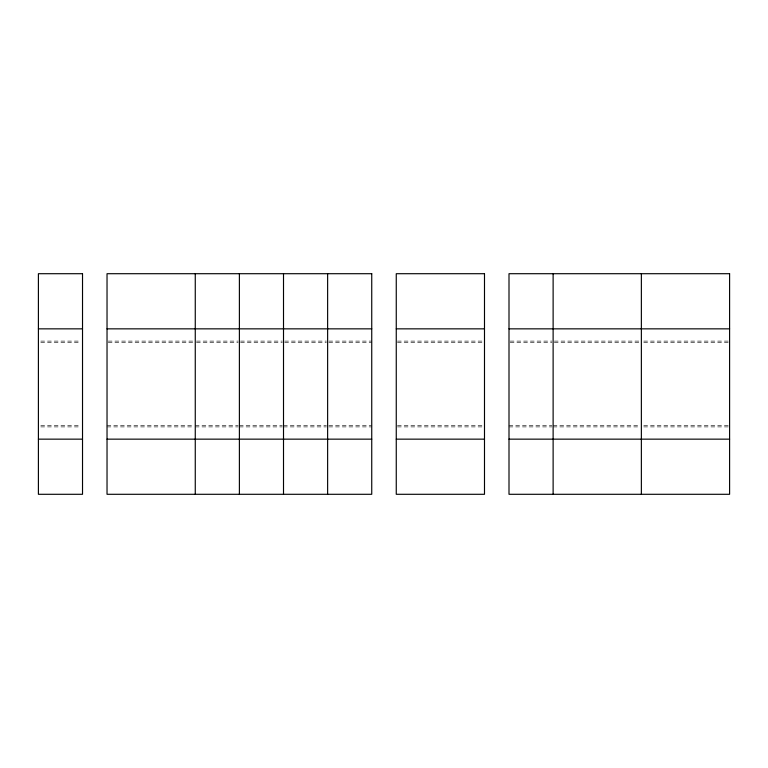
<?xml version="1.0" encoding="UTF-8"?>
<svg xmlns="http://www.w3.org/2000/svg" width="768" height="768" viewBox="0 0 768 768"><rect width="100%" height="100%" fill="white"/><g stroke="black" fill="none" stroke-linecap="round" stroke-linejoin="round"><path stroke-width="0.58" stroke-dasharray="3.84 2.88" d="M40.781 341.107L80.131 341.107M108.221 341.107L194.074 341.107M196.464 341.107L238.195 341.107M240.576 341.107L282.317 341.107M284.698 341.107L326.429 341.107M328.819 341.107L371.741 341.107M397.45 341.107L483.302 341.107M510.192 341.107L551.933 341.107M554.314 341.107L640.166 341.107M643.747 341.107L729.6 341.107M40.781 342.336L80.131 342.336M108.221 342.336L194.074 342.336M196.464 342.336L238.195 342.336M240.576 342.336L282.317 342.336M284.698 342.336L326.429 342.336M328.819 342.336L371.741 342.336M397.45 342.336L483.302 342.336M510.192 342.336L551.933 342.336M554.314 342.336L640.166 342.336M643.747 342.336L729.6 342.336M40.781 425.664L80.131 425.664M107.03 425.664L194.074 425.664M195.264 425.664L238.195 425.664M239.386 425.664L282.317 425.664M283.507 425.664L326.429 425.664M328.819 425.664L371.741 425.664M397.45 425.664L484.493 425.664M509.002 425.664L551.933 425.664M553.123 425.664L640.166 425.664M643.747 425.664L729.6 425.664M40.781 426.893L80.131 426.893M107.03 426.893L194.074 426.893M195.264 426.893L238.195 426.893M239.386 426.893L282.317 426.893M283.507 426.893L326.429 426.893M328.819 426.893L371.741 426.893M397.45 426.893L484.493 426.893M509.002 426.893L551.933 426.893M553.123 426.893L640.166 426.893M643.747 426.893L729.6 426.893"/><path stroke-width="1.15" d="M38.4 328.848L82.522 328.848M107.03 328.848L371.741 328.848M396.259 328.848L484.493 328.848M509.002 328.848L729.6 328.848M38.4 439.152L82.522 439.152M107.03 439.152L371.741 439.152M396.259 439.152L484.493 439.152M509.002 439.152L729.6 439.152M641.366 273.706L641.366 494.294M553.123 273.706L553.123 494.294M327.629 273.706L327.629 494.294M283.507 273.706L283.507 494.294M239.386 273.706L239.386 494.294M195.264 273.706L195.264 494.294M82.522 273.706L38.4 273.706L38.4 494.294L82.522 494.294L82.522 273.706M371.741 273.706L107.03 273.706L107.03 494.294L371.741 494.294L371.741 273.706M484.493 273.706L396.259 273.706L396.259 494.294L484.493 494.294L484.493 273.706M729.6 273.706L509.002 273.706L509.002 494.294L729.6 494.294L729.6 273.706"/></g></svg>
